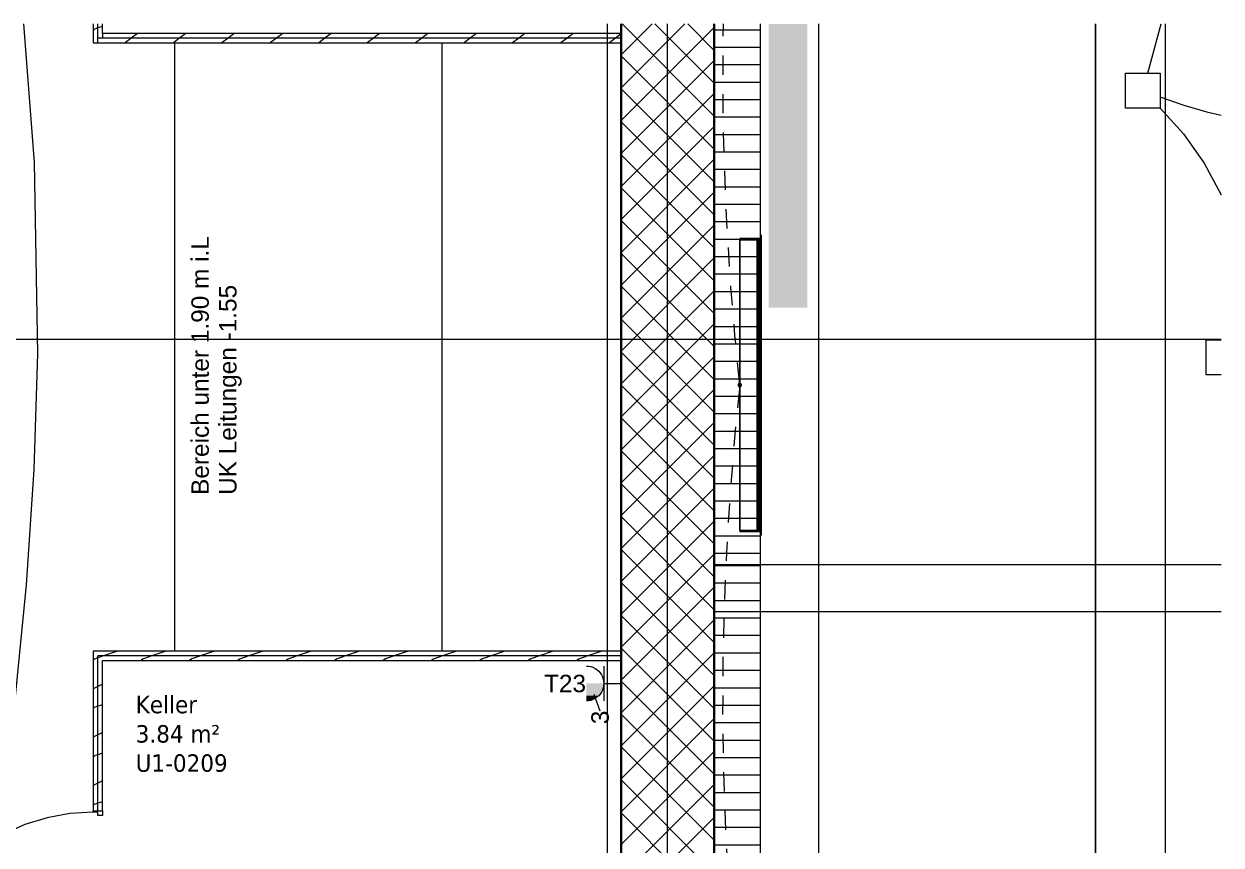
# Model space of a CAD drawing. Extents: x -1132 to 613, y -179 to 712.
# Drawn here: x 71.7 to 174.7, y 286.6 to 357.2 of the extents above; entities that cross this region are included whole.
import ezdxf
from ezdxf.lldxf.tags import DXFTag

# ---------------------------------------------------------------- set-up
doc = ezdxf.new("R2010")
doc.units = 0
doc.layers.get('0').update_dxf_attribs({"lineweight": 13})
for name, color, linetype, lineweight in [('A-AREA-____-IDEN', 7, 'Continuous', 5), ('A-DETL-____-HDLN', 7, '_Verdeckte Linien_', 9), ('A-DOOR-FRAM-MCUT', 7, 'Continuous', 9), ('A-DOOR-OPNG-OTLN', 7, 'Continuous', 9), ('A-FLOR-____-OVHD', 7, 'Strichpunkt - Fein', 9), ('A-WALL-____-MCUT', 7, 'Continuous', 35), ('A-WALL-____-PATT', 7, 'Continuous', 35), ('A-WALL-FNSH-MCUT', 7, 'Continuous', 35), ('E-LITE-EQPM-OTLN', 7, 'Continuous', 9), ('S-COLS-____-OTLN', 7, 'Continuous', 9), ('S-GRID-____-OTLN', 7, 'Continuous', 5), ('Text', 7, 'Continuous', 5)]:
    doc.layers.add(name, color=color, linetype=linetype, lineweight=lineweight)
for name, color, linetype, lineweight, true_color in [('A-DETL-____-OTLN', 5, 'Continuous', 9, 0x0000ff), ('EL01_WAN_HLKS', 5, 'Continuous', 13, 0x0000ff), ('EL01_WAN_Kraft', 1, 'Continuous', 13, 0xff0000), ('EL01_WAN_Leitung_HLKS', 5, 'Continuous', 13, 0x0000ff), ('EL01_WAN_Leitung_Licht', 7, 'Continuous', 13, 0x0080ff), ('EL01_WAN_Leuchten', 7, 'Continuous', 13, 0x0080ff)]:
    doc.layers.add(name, color=color, linetype=linetype, lineweight=lineweight, true_color=true_color)
doc.styles.get("Standard").update_dxf_attribs({"font": 'arial.ttf'})
tags = doc.linetypes.add('_Rasterlinie_', pattern=[0.375, 0.2, -0.05, 0.075, -0.05]).pattern_tags.tags
tags[10:11] = [DXFTag(74, 4), DXFTag(75, 0), DXFTag(340, '0'), DXFTag(46, 1.0), DXFTag(50, 0.0), DXFTag(44, 0.0), DXFTag(45, 0.0)]
tags[8:9] = [DXFTag(74, 4), DXFTag(75, 0), DXFTag(340, '0'), DXFTag(46, 1.0), DXFTag(50, 0.0), DXFTag(44, 0.0), DXFTag(45, 0.0)]
tags[6:7] = [DXFTag(74, 4), DXFTag(75, 0), DXFTag(340, '0'), DXFTag(46, 1.0), DXFTag(50, 0.0), DXFTag(44, 0.0), DXFTag(45, 0.0)]
tags[4:5] = [DXFTag(74, 4), DXFTag(75, 0), DXFTag(340, '0'), DXFTag(46, 1.0), DXFTag(50, 0.0), DXFTag(44, 0.0), DXFTag(45, 0.0)]
tags = doc.linetypes.add('_Verdeckte Linien_', pattern=[0.15, 0.1, -0.05]).pattern_tags.tags
tags[6:7] = [DXFTag(74, 4), DXFTag(75, 0), DXFTag(340, '0'), DXFTag(46, 1.0), DXFTag(50, 0.0), DXFTag(44, 0.0), DXFTag(45, 0.0)]
tags[4:5] = [DXFTag(74, 4), DXFTag(75, 0), DXFTag(340, '0'), DXFTag(46, 1.0), DXFTag(50, 0.0), DXFTag(44, 0.0), DXFTag(45, 0.0)]
tags = doc.linetypes.add('Gestrichelt', pattern=[0.1, 0.05, -0.05]).pattern_tags.tags
tags[6:7] = [DXFTag(74, 4), DXFTag(75, 0), DXFTag(340, '0'), DXFTag(46, 1.0), DXFTag(50, 0.0), DXFTag(44, 0.0), DXFTag(45, 0.0)]
tags[4:5] = [DXFTag(74, 4), DXFTag(75, 0), DXFTag(340, '0'), DXFTag(46, 1.0), DXFTag(50, 0.0), DXFTag(44, 0.0), DXFTag(45, 0.0)]
tags = doc.linetypes.add('STRICHPUNKT', pattern=[25.4, 12.7, -6.35, 0, -6.35]).pattern_tags.tags
tags[10:11] = [DXFTag(74, 4), DXFTag(75, 0), DXFTag(340, '0'), DXFTag(46, 0.0), DXFTag(50, 0.0), DXFTag(44, 0.0), DXFTag(45, 0.0)]
tags[8:9] = [DXFTag(74, 4), DXFTag(75, 0), DXFTag(340, '0'), DXFTag(46, 0.0), DXFTag(50, 0.0), DXFTag(44, 0.0), DXFTag(45, 0.0)]
tags[6:7] = [DXFTag(74, 4), DXFTag(75, 0), DXFTag(340, '0'), DXFTag(46, 0.0), DXFTag(50, 0.0), DXFTag(44, 0.0), DXFTag(45, 0.0)]
tags[4:5] = [DXFTag(74, 4), DXFTag(75, 0), DXFTag(340, '0'), DXFTag(46, 0.0), DXFTag(50, 0.0), DXFTag(44, 0.0), DXFTag(45, 0.0)]
tags = doc.linetypes.add('Strichpunkt - Fein', pattern=[0.2, 0.1, -0.05, 0, -0.05]).pattern_tags.tags
tags[10:11] = [DXFTag(74, 4), DXFTag(75, 0), DXFTag(340, '0'), DXFTag(46, 1.0), DXFTag(50, 0.0), DXFTag(44, 0.0), DXFTag(45, 0.0)]
tags[8:9] = [DXFTag(74, 4), DXFTag(75, 0), DXFTag(340, '0'), DXFTag(46, 1.0), DXFTag(50, 0.0), DXFTag(44, 0.0), DXFTag(45, 0.0)]
tags[6:7] = [DXFTag(74, 4), DXFTag(75, 0), DXFTag(340, '0'), DXFTag(46, 1.0), DXFTag(50, 0.0), DXFTag(44, 0.0), DXFTag(45, 0.0)]
tags[4:5] = [DXFTag(74, 4), DXFTag(75, 0), DXFTag(340, '0'), DXFTag(46, 1.0), DXFTag(50, 0.0), DXFTag(44, 0.0), DXFTag(45, 0.0)]

# ---------------------------------------------------------------- blocks, each defined once
blk = doc.blocks.new('Referenz-A0UJ359BXE', base_point=(-1140.16, -173.77))
at = {"layer": 'A-DETL-____-HDLN', "color": 0, "linetype": '_Verdeckte Linien_', "ltscale": 0.13}
for p, q in [((163.91, -102.04), (163.91, 357.16)), ((163.91, 357.16), (163.91, -102.04)), ((169.91, 357.16), (169.91, 205.56)), ((169.91, 306.73), (169.91, 205.56))]:
    blk.add_line(p, q, dxfattribs=at)
at = {"layer": 'A-DETL-____-OTLN', "color": 0, "linetype": 'Gestrichelt', "ltscale": 0.13}
for p, q in [((84.71, 355.55), (84.71, 303.24)), ((107.71, 303.24), (107.71, 355.55))]:
    blk.add_line(p, q, dxfattribs=at)
at = {"layer": 'A-DOOR-FRAM-MCUT', "color": 0, "linetype": 'Continuous', "ltscale": 0.13}
for p, q in [((77.71, 289.51), (78.51, 289.51)), ((77.71, 289.41), (77.71, 289.51)), ((78.11, 289.41), (77.71, 289.41)), ((78.11, 289.11), (78.11, 289.41)), ((78.51, 289.51), (78.51, 289.11)), ((78.51, 289.11), (78.11, 289.11))]:
    blk.add_line(p, q, dxfattribs=at)
at = {"layer": 'A-DOOR-OPNG-OTLN', "color": 0, "linetype": 'Continuous', "ltscale": 0.13}
for p, q in [((77.71, 289.41), (75.71, 289.29)), ((71.83, 288.34), (70, 287.51)), ((73.74, 288.93), (71.83, 288.34)), ((75.71, 289.29), (73.74, 288.93))]:
    blk.add_line(p, q, dxfattribs=at)
at = {"layer": 'A-FLOR-____-OVHD', "color": 0, "linetype": 'Strichpunkt - Fein', "ltscale": 0.13}
for p, q in [((121.91, 357.16), (121.91, 212.76)), ((174.71, 310.66), (131.11, 310.66)), ((131.11, 306.66), (174.71, 306.66))]:
    blk.add_line(p, q, dxfattribs=at)
at = {"layer": 'A-WALL-____-MCUT', "color": 0, "linetype": 'Continuous', "lineweight": 9, "ltscale": 0.13}
for p, q in [((78.11, 355.55), (78.11, 357.16)), ((78.51, 356.35), (78.51, 355.95)), ((135.11, 211.56), (135.11, 357.16)), ((123.11, 355.95), (78.11, 355.95)), ((123.11, 302.84), (78.11, 302.84)), ((78.11, 289.51), (78.11, 302.84))]:
    blk.add_line(p, q, dxfattribs=at)
at = {"layer": 'A-WALL-____-MCUT', "color": 0, "linetype": 'Continuous', "ltscale": 0.35}
for p, q in [((123.11, 357.16), (123.11, 355.95)), ((131.11, 211.56), (131.11, 357.16)), ((123.11, 355.95), (123.11, 211.56))]:
    blk.add_line(p, q, dxfattribs=at)
at = {"layer": 'A-WALL-____-PATT', "color": 0, "linetype": 'Continuous', "lineweight": 9, "ltscale": 0.13}
for p, q in [((77.84, 356.72), (77.71, 356.63)), ((78.11, 356.82), (77.87, 356.74)), ((78.51, 356.95), (78.11, 356.82)), ((81.51, 356.35), (80.98, 355.95)), ((85.68, 356.35), (85.14, 355.95)), ((89.84, 356.35), (89.31, 355.95)), ((94.01, 356.35), (93.47, 355.95)), ((98.17, 356.35), (97.64, 355.95)), ((102.34, 356.35), (101.8, 355.95)), ((106.5, 356.35), (105.97, 355.95)), ((110.67, 356.35), (110.13, 355.95)), ((114.83, 356.35), (114.3, 355.95)), ((119, 356.35), (118.46, 355.95)), ((123.11, 356.32), (122.63, 355.95)), ((123.11, 354.5), (125.77, 357.16)), ((123.11, 351.68), (128.6, 357.16)), ((123.11, 348.85), (131.11, 356.85)), ((131.11, 349.24), (123.19, 357.16)), ((131.11, 352.06), (126.02, 357.16)), ((131.11, 354.89), (128.84, 357.16)), ((131.11, 356.67), (135.11, 356.67)), ((80.98, 355.95), (80.45, 355.55)), ((85.14, 355.95), (84.61, 355.55)), ((89.31, 355.95), (88.78, 355.55)), ((93.47, 355.95), (92.94, 355.55)), ((97.64, 355.95), (97.11, 355.55)), ((101.8, 355.95), (101.27, 355.55)), ((105.97, 355.95), (105.44, 355.55)), ((110.13, 355.95), (109.6, 355.55)), ((114.3, 355.95), (113.77, 355.55)), ((118.46, 355.95), (117.93, 355.55)), ((122.63, 355.95), (122.1, 355.55)), ((131.11, 346.41), (123.11, 354.41)), ((131.11, 355.17), (135.11, 355.17)), ((123.11, 346.02), (131.11, 354.02)), ((131.11, 353.67), (135.11, 353.67)), ((131.11, 352.17), (135.11, 352.17)), ((131.11, 343.58), (123.11, 351.58)), ((123.11, 343.19), (131.11, 351.19)), ((131.11, 350.67), (135.11, 350.67)), ((131.11, 349.17), (135.11, 349.17)), ((131.11, 340.75), (123.11, 348.75)), ((123.11, 340.36), (131.11, 348.36)), ((131.11, 347.67), (135.11, 347.67)), ((131.11, 346.17), (135.11, 346.17)), ((131.11, 337.92), (123.11, 345.92)), ((123.11, 337.53), (131.11, 345.53)), ((131.11, 344.67), (135.11, 344.67)), ((131.11, 335.09), (123.11, 343.09)), ((131.11, 343.17), (135.11, 343.17)), ((123.11, 334.7), (131.11, 342.7)), ((131.11, 341.67), (135.11, 341.67)), ((131.11, 332.27), (123.11, 340.27)), ((123.11, 331.88), (131.11, 339.88)), ((131.11, 340.17), (135.11, 340.17)), ((131.11, 338.67), (135.11, 338.67)), ((131.11, 329.44), (123.11, 337.44)), ((123.11, 329.05), (131.11, 337.05)), ((131.11, 337.17), (135.11, 337.17)), ((131.11, 335.67), (135.11, 335.67)), ((131.11, 326.61), (123.11, 334.61)), ((123.11, 326.22), (131.11, 334.22)), ((131.11, 334.17), (135.11, 334.17)), ((131.11, 332.67), (135.11, 332.67)), ((131.11, 323.78), (123.11, 331.78)), ((123.11, 323.39), (131.11, 331.39)), ((131.11, 331.17), (135.11, 331.17)), ((131.11, 329.67), (135.11, 329.67)), ((131.11, 320.95), (123.11, 328.95)), ((123.11, 320.56), (131.11, 328.56)), ((131.11, 328.17), (135.11, 328.17)), ((131.11, 326.67), (135.11, 326.67)), ((131.11, 318.12), (123.11, 326.12)), ((123.11, 317.73), (131.11, 325.73)), ((131.11, 325.17), (135.11, 325.17)), ((131.11, 315.3), (123.11, 323.3)), ((131.11, 323.67), (135.11, 323.67)), ((123.11, 314.91), (131.11, 322.91)), ((131.11, 322.17), (135.11, 322.17)), ((131.11, 312.47), (123.11, 320.47)), ((131.11, 320.67), (135.11, 320.67)), ((123.11, 312.08), (131.11, 320.08)), ((131.11, 319.17), (135.11, 319.17)), ((131.11, 309.64), (123.11, 317.64)), ((123.11, 309.25), (131.11, 317.25)), ((131.11, 317.67), (135.11, 317.67)), ((131.11, 316.17), (135.11, 316.17)), ((131.11, 306.81), (123.11, 314.81)), ((123.11, 306.42), (131.11, 314.42)), ((131.11, 314.67), (135.11, 314.67)), ((131.11, 313.17), (135.11, 313.17)), ((131.11, 303.98), (123.11, 311.98)), ((123.11, 303.59), (131.11, 311.59)), ((131.11, 311.67), (135.11, 311.67)), ((131.11, 310.61), (135.11, 310.61)), ((131.11, 301.15), (123.11, 309.15)), ((131.11, 309.11), (135.11, 309.11)), ((123.11, 300.76), (131.11, 308.76)), ((131.11, 307.61), (135.11, 307.61)), ((131.11, 298.32), (123.11, 306.32)), ((123.11, 297.94), (131.11, 305.94)), ((131.11, 306.11), (135.11, 306.11)), ((131.11, 304.61), (135.11, 304.61)), ((78.6, 302.84), (78.11, 302.68)), ((79.8, 303.24), (78.6, 302.84)), ((82.76, 302.84), (82.04, 302.59)), ((83.96, 303.24), (82.76, 302.84)), ((86.93, 302.84), (86.2, 302.59)), ((88.13, 303.24), (86.93, 302.84)), ((91.09, 302.84), (90.37, 302.59)), ((92.29, 303.24), (91.09, 302.84)), ((95.26, 302.84), (94.53, 302.6)), ((96.46, 303.24), (95.26, 302.84)), ((99.42, 302.84), (98.7, 302.6)), ((100.62, 303.24), (99.42, 302.84)), ((103.59, 302.84), (102.86, 302.6)), ((104.79, 303.24), (103.59, 302.84)), ((107.75, 302.84), (107.03, 302.6)), ((108.95, 303.24), (107.75, 302.84)), ((111.92, 302.84), (111.19, 302.6)), ((113.12, 303.24), (111.92, 302.84)), ((116.08, 302.84), (115.36, 302.6)), ((117.28, 303.24), (116.08, 302.84)), ((120.24, 302.84), (119.52, 302.6)), ((121.44, 303.24), (120.24, 302.84)), ((131.11, 295.5), (123.11, 303.5)), ((123.11, 295.11), (131.11, 303.11)), ((131.11, 303.11), (135.11, 303.11)), ((77.84, 302.58), (77.71, 302.48)), ((78.11, 302.68), (77.87, 302.59)), ((82.01, 302.58), (81.82, 302.44)), ((86.18, 302.58), (85.98, 302.44)), ((90.34, 302.58), (90.15, 302.44)), ((94.51, 302.58), (94.31, 302.44)), ((98.67, 302.58), (98.48, 302.44)), ((102.84, 302.58), (102.64, 302.44)), ((107, 302.58), (106.81, 302.44)), ((111.17, 302.58), (110.97, 302.44)), ((115.33, 302.58), (115.14, 302.44)), ((119.5, 302.58), (119.3, 302.44)), ((131.11, 292.67), (123.11, 300.67)), ((131.11, 301.61), (135.11, 301.61)), ((78.11, 300.22), (77.71, 300.02)), ((78.51, 300.42), (78.11, 300.22)), ((123.11, 292.28), (131.11, 300.28)), ((131.11, 300.11), (135.11, 300.11)), ((78.51, 298.64), (78.11, 298.51)), ((131.11, 298.61), (135.11, 298.61)), ((77.85, 298.42), (77.71, 298.32)), ((78.11, 298.51), (77.87, 298.43)), ((131.11, 289.84), (123.11, 297.84)), ((123.11, 289.45), (131.11, 297.45)), ((131.11, 297.11), (135.11, 297.11)), ((78.11, 296.06), (77.71, 295.86)), ((78.51, 296.26), (78.11, 296.06)), ((131.11, 295.61), (135.11, 295.61)), ((78.51, 294.48), (78.11, 294.35)), ((131.11, 287.01), (123.11, 295.01)), ((123.11, 286.62), (131.11, 294.62)), ((77.85, 294.25), (77.71, 294.15)), ((78.11, 294.35), (77.87, 294.27)), ((131.11, 294.11), (135.11, 294.11)), ((131.11, 292.61), (135.11, 292.61)), ((78.11, 291.89), (77.71, 291.69)), ((78.51, 292.09), (78.11, 291.89)), ((131.11, 284.18), (123.11, 292.18)), ((123.11, 283.79), (131.11, 291.79)), ((131.11, 291.11), (135.11, 291.11)), ((77.85, 290.09), (77.71, 289.99)), ((78.11, 290.18), (77.87, 290.1)), ((78.51, 290.31), (78.11, 290.18)), ((131.11, 281.35), (123.11, 289.35)), ((131.11, 289.61), (135.11, 289.61)), ((123.11, 280.96), (131.11, 288.96)), ((131.11, 288.11), (135.11, 288.11)), ((131.11, 286.61), (135.11, 286.61))]:
    blk.add_line(p, q, dxfattribs=at)
at = {"layer": 'A-WALL-FNSH-MCUT', "color": 0, "linetype": 'Continuous', "lineweight": 9, "ltscale": 0.13}
for p, q in [((77.71, 357.16), (77.71, 355.55)), ((78.51, 356.35), (78.51, 357.16)), ((123.11, 356.35), (78.51, 356.35)), ((77.71, 355.55), (123.11, 355.55)), ((123.11, 303.24), (77.71, 303.24)), ((77.71, 303.24), (77.71, 289.51)), ((78.51, 302.44), (123.11, 302.44)), ((78.51, 289.51), (78.51, 302.44)), ((77.71, 289.51), (78.51, 289.51))]:
    blk.add_line(p, q, dxfattribs=at)
at = {"layer": 'E-LITE-EQPM-OTLN', "color": 0, "linetype": 'Continuous', "ltscale": 0.13}
for p, q in [((135.15, 339.02), (135.11, 339.02)), ((135.11, 339.02), (135.15, 339.02)), ((135.15, 313.23), (135.15, 339.02)), ((135.15, 339.02), (135.15, 338.62)), ((135.11, 338.62), (135.15, 338.62)), ((135.15, 338.62), (135.11, 338.62)), ((135.15, 313.62), (135.15, 338.62)), ((135.15, 338.62), (135.15, 313.62)), ((135.15, 313.62), (135.15, 338.62)), ((135.11, 313.62), (135.15, 313.62)), ((135.11, 313.62), (135.15, 313.62)), ((135.15, 313.23), (135.11, 313.23)), ((135.15, 313.23), (135.11, 313.23)), ((135.15, 313.62), (135.15, 313.23))]:
    blk.add_line(p, q, dxfattribs=at)
at = {"layer": 'S-COLS-____-OTLN', "color": 0, "linetype": 'Continuous', "ltscale": 0.13}
blk.add_line((140.11, 267.85), (140.11, 357.16), dxfattribs=at)
at = {"layer": 'S-GRID-____-OTLN', "color": 0, "linetype": '_Rasterlinie_', "ltscale": 0.13}
for p, q in [((127.11, 173.56), (127.11, 357.16)), ((-162.72, 330.06), (174.71, 330.06))]:
    blk.add_line(p, q, dxfattribs=at)
at = {"layer": 'Text', "color": 7, "linetype": 'Continuous', "ltscale": 0.13, "true_color": 0xffffff}
for points in [[(135.79, 332.77), (139.12, 332.77), (135.79, 357.16)], [(139.12, 332.77), (135.79, 357.16), (139.12, 357.16)]]:
    blk.add_solid(points, dxfattribs=at)
at = {"layer": 'A-AREA-____-IDEN', "color": 0, "linetype": 'Continuous', "ltscale": 0.13, "char_height": 1.5, "attachment_point": 1}
for s, insert in [('{\\W0.9;\\fVerdana;Keller}', (81.36, 299.41)), ('{\\W0.9;\\fVerdana;3.84 m²}', (81.36, 296.89)), ('{\\W0.9;\\fVerdana;U1-0209}', (81.36, 294.38))]:
    blk.add_mtext(s, dxfattribs=dict(at, insert=insert))
at = {"layer": 'Text', "color": 0, "linetype": 'Continuous', "ltscale": 0.13, "char_height": 1.5, "attachment_point": 1, "rotation": 90}
for s, insert in [('{\\fArial;Bereich unter 1.90 m i.L}', (86.15, 316.68)), ('{\\fArial;UK Leitungen -1.55}', (88.53, 316.68))]:
    blk.add_mtext(s, dxfattribs=dict(at, insert=insert))
blk = doc.blocks.new('Leitung-A0UJ35DJXE', base_point=(131.88, 326.27))
at = {"color": 0, "linetype": 'Continuous', "lineweight": -2}
for p, q in [((131.89, 356.1), (131.91, 357.16)), ((131.89, 355.27), (131.89, 355.27)), ((131.88, 352.79), (131.89, 354.44)), ((131.88, 351.97), (131.88, 351.97)), ((131.88, 351.06), (131.88, 351.14)), ((131.9, 349.49), (131.88, 351.06)), ((131.92, 348.67), (131.92, 348.67)), ((131.94, 346.92), (131.93, 347.84)), ((131.97, 346.19), (131.94, 346.92)), ((132, 345.37), (132, 345.37)), ((132.08, 342.89), (132.02, 344.54)), ((132.12, 342.07), (132.12, 342.07)), ((132.24, 339.59), (132.16, 341.24)), ((132.28, 338.77), (132.28, 338.77)), ((132.44, 336.3), (132.34, 337.94)), ((132.5, 335.47), (132.5, 335.47)), ((132.56, 334.52), (132.55, 334.65)), ((132.69, 333), (132.56, 334.52)), ((132.75, 332.18), (132.75, 332.18)), ((132.9, 330.39), (132.82, 331.36)), ((132.97, 329.71), (132.9, 330.39)), ((133.05, 328.89), (133.05, 328.89)), ((133.29, 326.43), (133.13, 328.07)), ((133.3, 326.27), (133.29, 326.43))]:
    blk.add_line(p, q, dxfattribs=at)
blk = doc.blocks.new('IfcFlowTerminal-A0UJ35EFXE', base_point=(133.32, 313.23))
at = {"color": 0, "lineweight": -2}
for p, q in [((135.16, 339.02), (135.12, 339.02)), ((135.12, 339.02), (135.12, 313.23)), ((135.16, 339.02), (135.12, 339.02)), ((135.12, 339.02), (135.12, 339.02)), ((135.12, 313.23), (135.12, 339.02)), ((135.16, 313.23), (135.16, 339.02)), ((135.16, 339.02), (135.16, 339.02)), ((135.16, 339.02), (135.16, 313.23)), ((135.12, 338.72), (133.32, 338.72)), ((133.32, 338.72), (133.32, 313.52)), ((135.12, 338.72), (133.32, 338.72)), ((133.32, 338.72), (133.32, 338.72)), ((133.32, 338.72), (133.32, 313.52)), ((133.32, 313.62), (133.32, 338.62)), ((133.32, 338.62), (135.16, 338.62)), ((133.32, 338.62), (133.32, 338.62)), ((133.32, 338.62), (135.16, 338.62)), ((133.32, 338.62), (133.32, 313.62)), ((134.8, 338.62), (134.8, 338.62)), ((134.8, 338.62), (134.8, 313.62)), ((134.8, 313.62), (134.8, 338.62)), ((134.96, 338.62), (134.8, 338.62)), ((134.8, 338.62), (134.96, 338.62)), ((134.96, 338.62), (134.96, 313.62)), ((134.96, 313.62), (134.96, 338.62)), ((134.96, 338.62), (134.96, 338.62)), ((135.12, 313.52), (135.12, 338.72)), ((135.12, 338.72), (135.12, 338.72)), ((135.12, 338.72), (135.12, 313.52)), ((135.16, 338.62), (135.16, 313.62)), ((135.16, 338.62), (135.16, 338.62)), ((135.16, 338.62), (135.16, 313.62)), ((133.32, 313.62), (133.32, 313.62)), ((133.32, 313.62), (135.16, 313.62)), ((135.16, 313.62), (133.32, 313.62)), ((135.12, 313.52), (133.32, 313.52)), ((133.32, 313.52), (133.32, 313.52)), ((133.32, 313.52), (135.12, 313.52)), ((134.8, 313.62), (134.8, 313.62)), ((134.8, 313.62), (134.96, 313.62)), ((134.8, 313.62), (134.96, 313.62)), ((134.96, 313.62), (134.96, 313.62)), ((135.12, 313.52), (135.12, 313.52)), ((135.16, 313.23), (135.12, 313.23)), ((135.12, 313.23), (135.12, 313.23)), ((135.12, 313.23), (135.16, 313.23)), ((135.16, 313.62), (135.16, 313.62)), ((135.16, 313.23), (135.16, 313.23))]:
    blk.add_line(p, q, dxfattribs=at)
blk = doc.blocks.new('Steckdose T23_ AP_ 3-fach-A0UJ35FXXE', base_point=(116.48, 296.97))
at = {"color": 0, "lineweight": -2}
for p, q in [((120.12, 301.97), (120.31, 301.96)), ((120.31, 301.96), (120.5, 301.92)), ((120.5, 301.92), (120.69, 301.86)), ((120.69, 301.86), (120.87, 301.77)), ((120.87, 301.77), (121.03, 301.66)), ((121.62, 301.97), (121.62, 298.97)), ((121.03, 301.66), (121.18, 301.53)), ((121.18, 301.53), (121.31, 301.39)), ((121.31, 301.39), (121.41, 301.22)), ((121.41, 301.22), (121.5, 301.05)), ((121.5, 301.05), (121.56, 300.86)), ((121.56, 300.86), (121.6, 300.67)), ((121.6, 300.67), (121.62, 300.47)), ((121.41, 299.72), (121.31, 299.56)), ((121.5, 299.9), (121.41, 299.72)), ((121.56, 300.09), (121.5, 299.9)), ((121.6, 300.28), (121.56, 300.09)), ((121.62, 300.47), (121.6, 300.28)), ((121.62, 300.47), (123.12, 300.47)), ((120.31, 298.99), (120.12, 298.97)), ((120.5, 299.02), (120.31, 298.99)), ((120.69, 299.09), (120.5, 299.02)), ((120.87, 299.17), (120.69, 299.09)), ((120.76, 299.55), (121.27, 298.13)), ((121.03, 299.28), (120.87, 299.17)), ((121.18, 299.41), (121.03, 299.28)), ((121.31, 299.56), (121.18, 299.41))]:
    blk.add_line(p, q, dxfattribs=at)
for points in [[(121.56, 300.09), (120.12, 300.09), (121.62, 300.47)], [(120.12, 300.09), (121.62, 300.47), (120.12, 300.47)], [(121.41, 299.72), (120.12, 299.72), (121.56, 300.09)], [(120.12, 299.72), (121.56, 300.09), (120.12, 300.09)], [(121.18, 299.41), (120.12, 299.41), (121.41, 299.72)], [(120.12, 299.41), (121.41, 299.72), (120.12, 299.72)], [(120.87, 299.17), (120.12, 299.17), (121.18, 299.41)], [(120.12, 299.17), (121.18, 299.41), (120.12, 299.41)], [(120.5, 299.02), (120.12, 299.02), (120.87, 299.17)], [(120.12, 299.02), (120.87, 299.17), (120.12, 299.17)], [(120.12, 298.97), (120.5, 299.02), (120.12, 299.02)]]:
    blk.add_solid(points, dxfattribs=at)
at = {"color": 0, "lineweight": -2, "insert": (116.48, 301.22), "char_height": 1.5, "attachment_point": 1}
blk.add_mtext('{\\fArial;T23}', dxfattribs=at)
at = {"color": 0, "lineweight": -2, "insert": (120.55, 296.97), "char_height": 1.5, "attachment_point": 1, "rotation": 90}
blk.add_mtext('{\\fArial;3}', dxfattribs=at)
blk = doc.blocks.new('Deckendose UP-A0UJ35G5XE', base_point=(166.48, 349.93))
at = {"color": 0, "lineweight": -2}
for p, q in [((166.48, 352.93), (169.48, 352.93)), ((166.48, 349.93), (166.48, 352.93)), ((169.48, 352.93), (169.48, 349.93)), ((169.48, 349.93), (166.48, 349.93))]:
    blk.add_line(p, q, dxfattribs=at)
blk = doc.blocks.new('Leitung-A0UJ35HPXE', base_point=(131.84, 271.27))
at = {"color": 0, "linetype": 'Continuous', "lineweight": -2}
for p, q in [((133.29, 325.81), (133.12, 324.17)), ((133.3, 325.97), (133.29, 325.81)), ((133.04, 323.35), (133.04, 323.35)), ((132.96, 322.53), (132.84, 321.24)), ((132.84, 321.24), (132.81, 320.88)), ((132.68, 319.24), (132.55, 317.59)), ((132.74, 320.06), (132.74, 320.06)), ((132.48, 316.77), (132.48, 316.77)), ((132.43, 315.94), (132.33, 314.3)), ((132.28, 313.47), (132.28, 313.47)), ((132.22, 312.65), (132.17, 311.74)), ((132.17, 311.74), (132.14, 311)), ((132.1, 310.18), (132.1, 310.18)), ((132.07, 309.35), (132, 307.7)), ((131.97, 306.88), (131.97, 306.88)), ((131.95, 306.05), (131.91, 304.4)), ((131.87, 302.75), (131.86, 302.23)), ((131.89, 303.57), (131.89, 303.57)), ((131.86, 302.23), (131.85, 301.1)), ((131.85, 300.27), (131.85, 300.27)), ((131.85, 299.45), (131.84, 297.8)), ((131.85, 296.97), (131.85, 296.97)), ((131.86, 296.15), (131.89, 294.5)), ((131.9, 293.67), (131.9, 293.67)), ((131.92, 292.84), (131.97, 291.19)), ((132, 290.37), (132, 290.37)), ((132.03, 289.54), (132.05, 288.72)), ((132.05, 288.72), (132.09, 287.89)), ((132.14, 287.07), (132.14, 287.07)), ((132.18, 286.25), (132.26, 284.6)), ((132.31, 283.77), (132.31, 283.77)), ((132.36, 282.95), (132.47, 281.3)), ((132.52, 280.48), (132.52, 280.48)), ((132.58, 279.65), (132.71, 278.01)), ((132.77, 277.19), (132.77, 277.19)), ((132.84, 276.36), (132.9, 275.63)), ((132.9, 275.63), (132.98, 274.72)), ((133.06, 273.9), (133.06, 273.9)), ((133.13, 273.07), (133.3, 271.27))]:
    blk.add_line(p, q, dxfattribs=at)
blk = doc.blocks.new('Anschlusspunkt-A0UJ35IHXE', base_point=(133.17, 325.97))
at = {"color": 0, "linetype": 'ByBlock', "lineweight": -2, "ltscale": 0.13}
for p, q in [((133.18, 326.18), (133.17, 326.16)), ((133.17, 326.16), (133.17, 326.14)), ((133.17, 326.14), (133.17, 326.12)), ((133.17, 326.12), (133.17, 326.1)), ((133.17, 326.1), (133.17, 326.08)), ((133.17, 326.08), (133.18, 326.06)), ((133.19, 326.2), (133.18, 326.18)), ((133.18, 326.06), (133.19, 326.05)), ((133.2, 326.21), (133.19, 326.2)), ((133.19, 326.05), (133.2, 326.03)), ((133.21, 326.23), (133.2, 326.21)), ((133.2, 326.03), (133.21, 326.02)), ((133.22, 326.24), (133.21, 326.23)), ((133.21, 326.02), (133.22, 326)), ((133.24, 326.25), (133.22, 326.24)), ((133.22, 326), (133.24, 325.99)), ((133.26, 326.26), (133.24, 326.25)), ((133.24, 325.99), (133.26, 325.98)), ((133.28, 326.27), (133.26, 326.26)), ((133.26, 325.98), (133.28, 325.98)), ((133.3, 326.27), (133.28, 326.27)), ((133.28, 325.98), (133.3, 325.97)), ((133.32, 326.27), (133.3, 326.27)), ((133.3, 325.97), (133.32, 325.97)), ((133.33, 326.27), (133.32, 326.27)), ((133.32, 325.97), (133.33, 325.97)), ((133.35, 326.27), (133.33, 326.27)), ((133.33, 325.97), (133.35, 325.98)), ((133.37, 326.26), (133.35, 326.27)), ((133.35, 325.98), (133.37, 325.98)), ((133.39, 326.25), (133.37, 326.26)), ((133.37, 325.98), (133.39, 325.99)), ((133.41, 326.24), (133.39, 326.25)), ((133.39, 325.99), (133.41, 326)), ((133.42, 326.23), (133.41, 326.24)), ((133.41, 326), (133.42, 326.02)), ((133.43, 326.21), (133.42, 326.23)), ((133.42, 326.02), (133.43, 326.03)), ((133.45, 326.2), (133.43, 326.21)), ((133.43, 326.03), (133.45, 326.05)), ((133.45, 326.18), (133.45, 326.2)), ((133.46, 326.16), (133.45, 326.18)), ((133.45, 326.06), (133.46, 326.08)), ((133.45, 326.05), (133.45, 326.06)), ((133.46, 326.14), (133.46, 326.16)), ((133.47, 326.12), (133.46, 326.14)), ((133.46, 326.1), (133.47, 326.12)), ((133.46, 326.08), (133.46, 326.1))]:
    blk.add_line(p, q, dxfattribs=at)
for points in [[(133.46, 326.16), (133.17, 326.16), (133.45, 326.2)], [(133.17, 326.16), (133.45, 326.2), (133.18, 326.2)], [(133.47, 326.12), (133.17, 326.12), (133.46, 326.16)], [(133.17, 326.12), (133.46, 326.16), (133.17, 326.16)], [(133.46, 326.16), (133.17, 326.16), (133.46, 326.16)], [(133.17, 326.16), (133.46, 326.16), (133.17, 326.16)], [(133.46, 326.08), (133.17, 326.08), (133.47, 326.12)], [(133.17, 326.08), (133.47, 326.12), (133.17, 326.12)], [(133.18, 326.05), (133.46, 326.08), (133.17, 326.08)], [(133.46, 326.08), (133.17, 326.08), (133.46, 326.08)], [(133.17, 326.08), (133.46, 326.08), (133.17, 326.08)], [(133.45, 326.2), (133.18, 326.2), (133.44, 326.2)], [(133.18, 326.2), (133.44, 326.2), (133.19, 326.2)], [(133.45, 326.05), (133.18, 326.05), (133.46, 326.08)], [(133.19, 326.05), (133.45, 326.05), (133.18, 326.05)], [(133.44, 326.2), (133.19, 326.2), (133.42, 326.23)], [(133.19, 326.2), (133.42, 326.23), (133.21, 326.23)], [(133.21, 326.02), (133.44, 326.05), (133.19, 326.05)], [(133.44, 326.05), (133.19, 326.05), (133.45, 326.05)], [(133.42, 326.23), (133.21, 326.23), (133.39, 326.25)], [(133.21, 326.23), (133.39, 326.25), (133.24, 326.25)], [(133.42, 326.23), (133.21, 326.23), (133.42, 326.23)], [(133.21, 326.23), (133.42, 326.23), (133.21, 326.23)], [(133.42, 326.02), (133.21, 326.02), (133.44, 326.05)], [(133.42, 326.01), (133.21, 326.01), (133.42, 326.02)], [(133.21, 326.01), (133.42, 326.02), (133.21, 326.02)], [(133.24, 325.99), (133.42, 326.01), (133.21, 326.01)], [(133.39, 326.25), (133.24, 326.25), (133.35, 326.27)], [(133.24, 326.25), (133.35, 326.27), (133.27, 326.27)], [(133.39, 326.25), (133.24, 326.25), (133.39, 326.25)], [(133.24, 326.25), (133.39, 326.25), (133.24, 326.25)], [(133.39, 325.99), (133.24, 325.99), (133.42, 326.01)], [(133.27, 325.98), (133.39, 325.99), (133.24, 325.99)], [(133.39, 325.99), (133.24, 325.99), (133.39, 325.99)], [(133.24, 325.99), (133.39, 325.99), (133.24, 325.99)], [(133.35, 326.27), (133.27, 326.27), (133.35, 326.27)], [(133.27, 326.27), (133.35, 326.27), (133.28, 326.27)], [(133.35, 325.98), (133.27, 325.98), (133.39, 325.99)], [(133.28, 325.98), (133.35, 325.98), (133.27, 325.98)], [(133.35, 326.27), (133.28, 326.27), (133.31, 326.27)], [(133.31, 325.97), (133.35, 325.98), (133.28, 325.98)], [(133.35, 325.98), (133.28, 325.98), (133.35, 325.98)]]:
    blk.add_solid(points, dxfattribs=at)
blk = doc.blocks.new('Leitung-A0UJ35KLXE', base_point=(169.48, 349.28))
at = {"color": 0, "linetype": 'ByBlock', "lineweight": -2, "ltscale": 0.13}
for p, q in [((171.53, 350.16), (169.48, 350.87)), ((173.61, 349.55), (171.53, 350.16)), ((174.71, 349.28), (173.61, 349.55))]:
    blk.add_line(p, q, dxfattribs=at)
blk = doc.blocks.new('Deckendose UP-A0UJ35KTXE', base_point=(173.43, 327.01))
at = {"color": 0, "lineweight": -2}
for p, q in [((173.43, 330.01), (174.71, 330.01)), ((173.43, 327.01), (173.43, 330.01)), ((174.71, 327.01), (173.43, 327.01))]:
    blk.add_line(p, q, dxfattribs=at)
blk = doc.blocks.new('Leitung-A0UJ35MNXE', base_point=(66.18, 269.64))
at = {"color": 0, "linetype": 'ByBlock', "lineweight": -2, "ltscale": 0.13}
for p, q in [((71.7, 357.16), (72.62, 345.26)), ((72.62, 345.26), (72.91, 328.8)), ((72.91, 328.8), (72.61, 318.86)), ((72.61, 318.86), (71.95, 308.94)), ((71.95, 308.94), (70.96, 299.05)), ((70.96, 299.05), (69.65, 289.2)), ((69.65, 289.2), (68.05, 279.39)), ((68.05, 279.39), (66.18, 269.64))]:
    blk.add_line(p, q, dxfattribs=at)
blk = doc.blocks.new('Leitung-A0UJ35MPXE', base_point=(169.48, 342.46))
at = {"color": 0, "linetype": 'ByBlock', "lineweight": -2, "ltscale": 0.13}
for p, q in [((169.48, 349.93), (171.49, 347.71)), ((171.49, 347.71), (173.26, 345.19)), ((173.26, 345.19), (174.71, 342.47)), ((174.71, 342.47), (174.71, 342.46))]:
    blk.add_line(p, q, dxfattribs=at)
blk = doc.blocks.new('Leitung-A0UJ35QXXE', base_point=(168.41, 352.93))
at = {"color": 0, "linetype": 'ByBlock', "lineweight": -2, "ltscale": 0.13}
blk.add_line((168.41, 352.93), (169.57, 357.16), dxfattribs=at)

msp = doc.modelspace()

# ---------------------------------------------------------------- block references
at = {"color": 9, "lineweight": 25, "ltscale": 0.25, "true_color": 0xc0c0c0}
msp.add_blockref('Referenz-A0UJ359BXE', (-1140.16, -173.77), dxfattribs=at)
at = {"layer": 'EL01_WAN_HLKS', "linetype": 'Continuous', "ltscale": 0.13}
for name, p in [('Deckendose UP-A0UJ35G5XE', (166.48, 349.93)), ('Deckendose UP-A0UJ35KTXE', (173.43, 327.01))]:
    msp.add_blockref(name, p, dxfattribs=at)
at = {"layer": 'EL01_WAN_Kraft', "color": 1, "linetype": 'Continuous', "ltscale": 0.13, "true_color": 0xff0000}
msp.add_blockref('Steckdose T23_ AP_ 3-fach-A0UJ35FXXE', (116.48, 296.97), dxfattribs=at)
at = {"layer": 'EL01_WAN_Leitung_HLKS', "ltscale": 0.13}
for name, p in [('Leitung-A0UJ35QXXE', (168.41, 352.93)), ('Leitung-A0UJ35KLXE', (169.48, 349.28)), ('Leitung-A0UJ35MPXE', (169.48, 342.46))]:
    msp.add_blockref(name, p, dxfattribs=at)
at = {"layer": 'EL01_WAN_Leitung_Licht', "ltscale": 0.13}
msp.add_blockref('Leitung-A0UJ35MNXE', (66.18, 269.64), dxfattribs=at)
at = {"layer": 'EL01_WAN_Leitung_Licht', "linetype": 'STRICHPUNKT', "ltscale": 0.13}
for name, p in [('Leitung-A0UJ35DJXE', (131.88, 326.27)), ('Leitung-A0UJ35HPXE', (131.84, 271.27)), ('Anschlusspunkt-A0UJ35IHXE', (133.17, 325.97))]:
    msp.add_blockref(name, p, dxfattribs=at)
at = {"layer": 'EL01_WAN_Leuchten', "ltscale": 0.13}
msp.add_blockref('IfcFlowTerminal-A0UJ35EFXE', (133.32, 313.23), dxfattribs=at)

doc.saveas('drawing.dxf')
